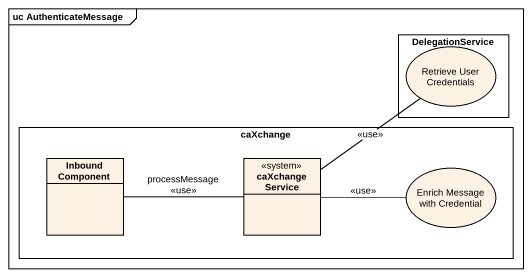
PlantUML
@startuml
mainframe uc AuthenticateMessage
allowmixing
hide circle
hide empty members
rectangle DelegationService {
  usecase "Retrieve User Credentials" as Retrieve_User_Credentials
}
rectangle caXchange {
  class "Inbound Component" as Inbound_Component
  class "caXchange Service" as caXchange_Service <<system>>
  usecase "Enrich Message with Credential" as Enrich_Message_with
}
Inbound_Component -right- caXchange_Service : processMessage\n<<use>>
caXchange_Service -up- Retrieve_User_Credentials : <<use>>
caXchange_Service -right- Enrich_Message_with : <<use>>
@enduml
